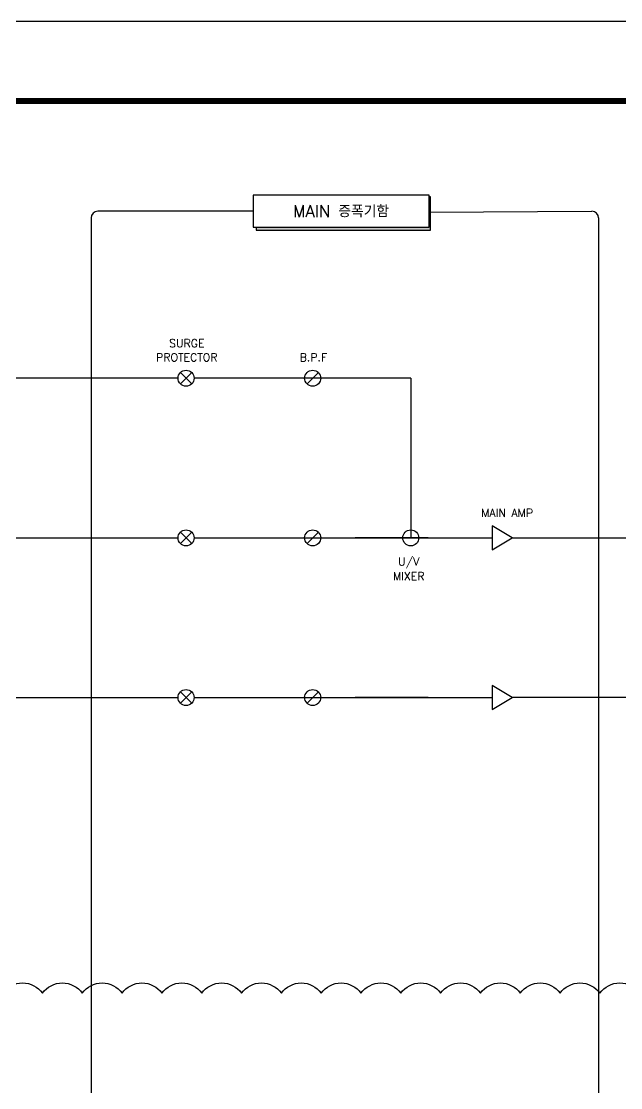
# Model space of a CAD drawing. Header units: millimetres. Extents: x -87 to 210163, y -109 to 148391.
# Drawn here: x 42612 to 80241, y 81398 to 148391 of the extents above; entities that cross this region are included whole.
import ezdxf
from ezdxf.enums import TextEntityAlignment as Align

# ---------------------------------------------------------------- set-up
doc = ezdxf.new("R2010")
doc.units = ezdxf.units.MM
doc.header["$LTSCALE"] = 50
doc.header["$MEASUREMENT"] = 0
doc.layers.get('0').update_dxf_attribs({"linetype": 'CONTINUOUS'})
for name, color, linetype in [('001dmp-FORM', 253, 'CONTINUOUS'), ('E-TEXT-BOX', 7, 'CONTINUOUS'), ('rev', 7, 'CONTINUOUS')]:
    doc.layers.add(name, color=color, linetype=linetype)
doc.styles.add('GHS', font='romans.shx', dxfattribs={"bigfont": 'ghs.shx'})

# ---------------------------------------------------------------- blocks, each defined once
blk = doc.blocks.new('FORM_ELEC_SUKWOO$0$')
at = {"layer": '001dmp-FORM', "color": 30}
blk.add_lwpolyline([(161727, 114228), (0, 114228), (0, 0), (161727, 0)], close=True, dxfattribs=at)
at = {"layer": '001dmp-FORM', "const_width": 288}
blk.add_lwpolyline([(5769, 3846), (5769, 110382), (157881, 110382), (157881, 3846)], close=True, dxfattribs=at)
blk = doc.blocks.new('FORM_ELEC_SUKWOO')
at = {"layer": '001dmp-FORM'}
blk.add_blockref('FORM_ELEC_SUKWOO$0$', (12, -1), dxfattribs=at)

msp = doc.modelspace()

# ---------------------------------------------------------------- linework, layer by layer
at = {"color": 1, "lineweight": -3}
msp.add_line((67061, 125970), (67061, 115939), dxfattribs=at)
at = {"layer": 'E-TEXT-BOX', "color": 1, "lineweight": -3}
for p, q in [((46989, 136039), (46989, 21260)), ((57158, 136457), (47407, 136457)), ((68218, 136410), (78436, 136457)), ((78854, 136039), (78854, 21260)), ((52450, 125970), (32471, 125970)), ((53309, 126325), (52598, 125614)), ((52598, 126325), (53309, 125614)), ((67061, 125970), (53456, 125970)), ((61260, 126325), (60549, 125614)), ((32471, 115939), (52450, 115939)), ((53309, 116295), (52598, 115584)), ((52598, 116295), (53309, 115584)), ((53456, 115939), (64709, 115939)), ((61260, 116295), (60549, 115584)), ((61260, 116295), (60549, 115584)), ((68161, 115939), (63580, 115939)), ((63580, 115939), (72168, 115939)), ((73425, 115939), (86666, 115939)), ((32471, 105909), (52450, 105909)), ((53309, 106264), (52598, 105553)), ((52598, 106264), (53309, 105553)), ((53456, 105909), (64709, 105909)), ((61260, 106264), (60549, 105553)), ((61260, 106264), (60549, 105553)), ((68161, 105909), (63580, 105909)), ((63580, 105909), (72168, 105909)), ((83781, 105909), (73425, 105909))]:
    msp.add_line(p, q, dxfattribs=at)
msp.add_lwpolyline([(57158, 137462), (57158, 135451), (68218, 135451), (68218, 137462)], close=True, dxfattribs=at)
for points in [[(57346, 135451), (57346, 135263), (68312, 135263), (68312, 137368), (68218, 137368)], [(72168, 116693), (72168, 115185), (73425, 115939), (72168, 116693)], [(72168, 106663), (72168, 105154), (73425, 105909), (72168, 106663)]]:
    msp.add_lwpolyline(points, dxfattribs=at)
for centre in [(52953, 125970), (60904, 125970), (52953, 115939), (60904, 115939), (67061, 115939), (52953, 105909), (60904, 105909)]:
    msp.add_circle(centre, 503, dxfattribs=at)
for centre, start, end in [((47407, 136039), 90, 180), ((78436, 136039), 0, 90)]:
    msp.add_arc(centre, 418, start, end, dxfattribs=at)
for points in [[(68218, 135451), (68312, 135263), (68218, 137368), (68312, 137368)], [(57346, 135451), (57346, 135263), (68218, 135451), (68312, 135263)]]:
    msp.add_solid(points, dxfattribs=at)
at = {"layer": 'rev', "color": 4}
msp.add_lwpolyline([(41437, 87328, -0.520567), (43937, 87328, -0.520567), (46437, 87328, -0.520567), (48937, 87328, -0.520567), (51437, 87328, -0.520567), (53937, 87328, -0.520567), (56437, 87328, -0.520567), (58937, 87328, -0.520567), (61437, 87328, -0.520567), (63937, 87328, -0.520567), (66437, 87328, -0.520567), (68937, 87328, -0.520567), (71437, 87328, -0.520567), (73937, 87328, -0.520567), (76437, 87328, -0.520567), (78937, 87328, -0.520567), (81437, 87328, -0.520567)], format="xyb", dxfattribs=at)

# ---------------------------------------------------------------- block references
at = {"color": 4, "xscale": 1.300026812119367, "yscale": 1.300026812119367, "zscale": 1.300026812119367}
msp.add_blockref('FORM_ELEC_SUKWOO', (-103, -108), dxfattribs=at)

# ---------------------------------------------------------------- texts
at = {"layer": 'E-TEXT-BOX', "color": 1, "lineweight": -3, "style": 'GHS'}
for s, height, p in [('MAIN 증폭기함', 754.1, (62688, 136493)), ('SURGE', 502.8, (53002, 128166)), ('PROTECTOR', 502.8, (53002, 127280)), ('B.P.F', 502.8, (60953, 127280)), ('MAIN AMP', 502.8, (73114, 117506)), ('U/V', 502.8, (66936, 114415)), ('MIXER', 502.8, (66936, 113529))]:
    msp.add_text(s, height=height, dxfattribs=at).set_placement(p, align=Align.MIDDLE)

doc.saveas('drawing.dxf')
